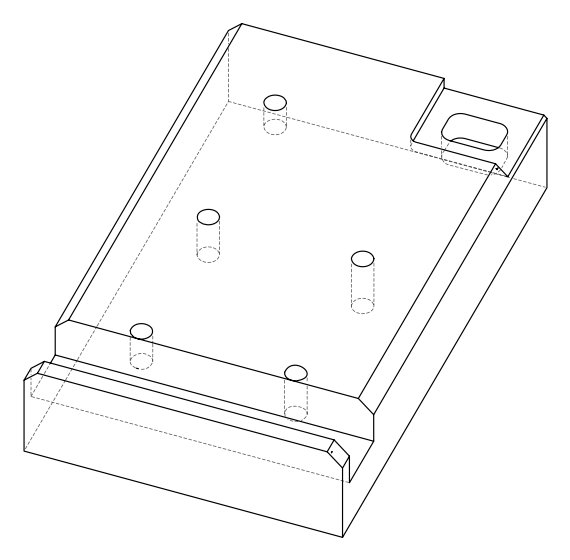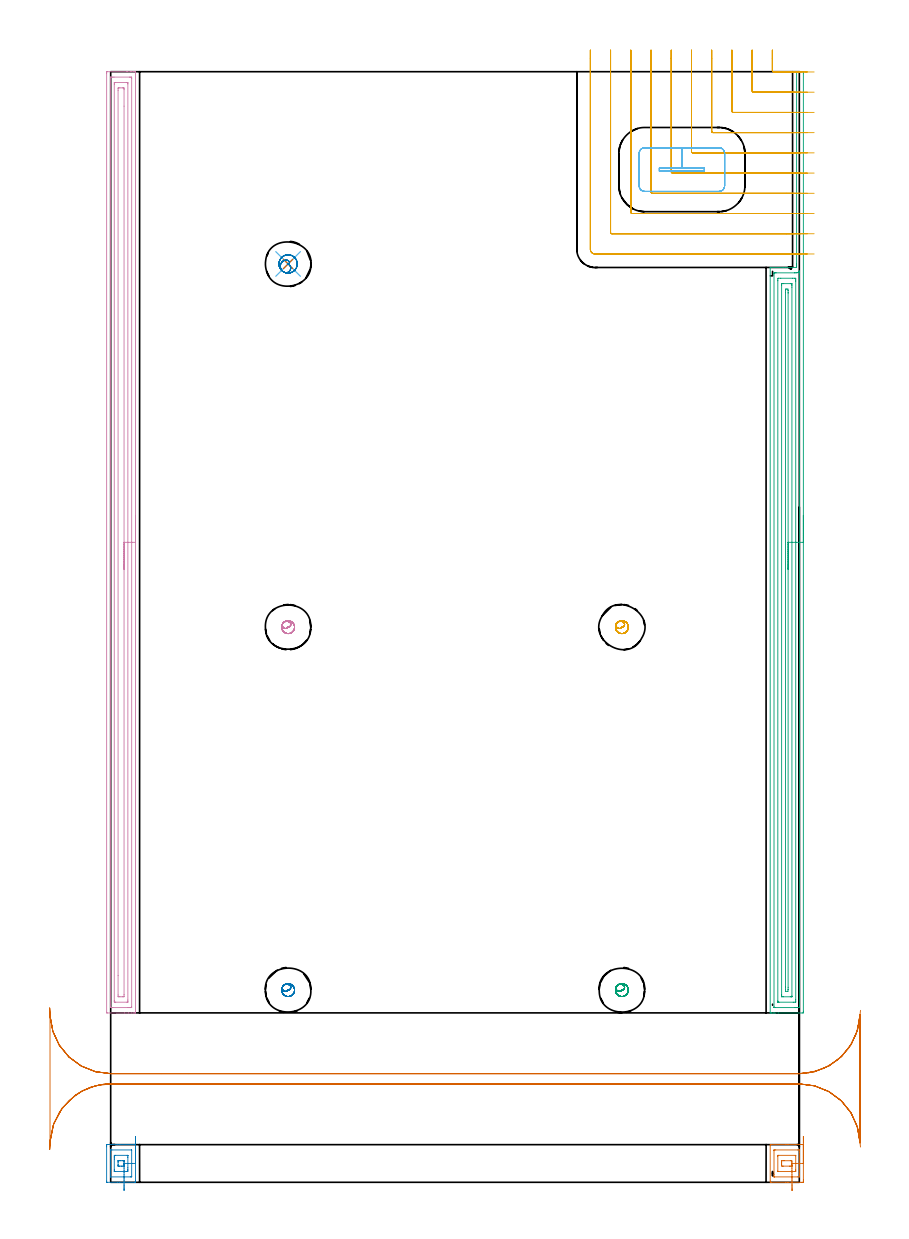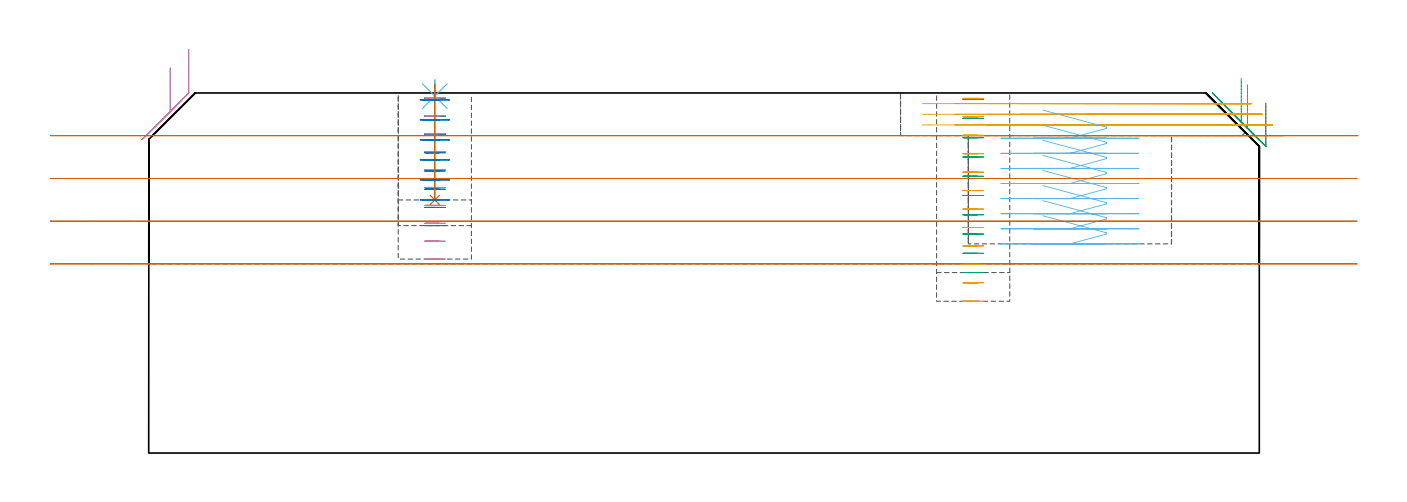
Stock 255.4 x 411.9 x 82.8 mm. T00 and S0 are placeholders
(PLAN: 14 operations, 7 tool changes, 46.8 min)
(1 AREA_MILL | FG_CHAMFER_SURFACE | UGT0205_001 | 0.77 min | 1561 mm3)
(2 AREA_MILL_1 | FG_CHAMFER_SURFACE_1 | UGT0205_001 | 0.7 min | 1153 mm3)
(3 AREA_MILL_2 | FG_CHAMFER_SURFACE_2 | UGT0205_001 | 11.86 min | 26850 mm3)
(4 AREA_MILL_3 | FG_CHAMFER_SURFACE_3 | UGT0205_001 | 11.42 min | 20323 mm3)
(5 MILL_CORNER_NOTCH_RECTANGULAR | CORNER_NOTCH_RECTANGULAR | NXT0201_010 | Follow Part, ap 2.5, ae 75% | 7.83 min | 53415 mm3)
(6 MILL_RECTANGULAR_POCKET | POCKET_RECTANGULAR_STRAIGHT | UGT0201_133 | Follow Part, ap 3.75, ae 75% | 3 min | 34309 mm3)
(7 MILL_RECTANGULAR_SLOT | SLOT_RECTANGULAR | UGT0201_009 | Follow Part, ap 11.25, ae 75% | 6.3 min | 488222 mm3)
(8 MILL_BLIND_HOLE_FROM_SOLID_MATERIAL | STEP1POCKET | NXT0201_011 | Spiral | 0.78 min | 6696 mm3)
(9 MILL_BLIND_HOLE_FROM_SOLID_MATERIAL_1 | STEP1POCKET_1 | NXT0201_011 | Spiral | 0.98 min | 9149 mm3)
(10 MILL_BLIND_HOLE_FROM_SOLID_MATERIAL_2 | STEP1POCKET_2 | NXT0201_011 | Spiral | 0.98 min | 8475 mm3)
(11 MILL_BLIND_HOLE_FROM_SOLID_MATERIAL_3 | STEP1POCKET_3 | NXT0201_011 | Spiral | 1.17 min | 10581 mm3)
(12 SPOT_DRILL | STEP1POCKET_4 | NXT0321_9005460120000 | 0.03 min | 19 mm3)
(13 DRILL_BLIND_HOLE_INTO_CENTER | STEP1POCKET_4 | NXT0301_128 | 0.11 min | 2615 mm3)
(14 MILL_ROUGH_BLIND_HOLE_CONTOUR | STEP1POCKET_4 | NXT0201_010 | Spiral | 0.86 min | 2808 mm3)
(TOOL UGT0205_001 | Chamfer Mill 20 x 3 x 45 deg. | D20 FL50 Z2)
(TOOL NXT0201_010 | ENDMILL 10mm [2P460-1000-NA 1630] | D10 FL30 Z6)
(TOOL UGT0201_133 | Carbide End Mill 15.0 | D15 FL30 Z4)
(TOOL UGT0201_009 | End Mill 45 mm | D45 FL63 Z6)
(TOOL NXT0201_011 | ENDMILL 12mm [2P460-1200-NA 1630] | D12 FL38 Z6)
(TOOL NXT0321_9005460120000 | NC Spot Drill, 142deg, 12mm, Carbide, Uncoated | D12 PA142 FL30 Z2)
(TOOL NXT0301_128 | Carbide Drill 12mm [861.1-1200-036A1-GP GC34] | D12 PA150 FL37.4 Z2)
(OP 1 AREA_MILL)
G17 G21 G94 G90
T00 M6
G54
G17 G0 G90 X256.9 Y17. S1061 M3
G43 Z92.8 H0
Z80.5
G94 G1 Y16.962 Z79.628 F250.
Y16.848 Z78.763
Y16.659 Z77.912
Y16.397 Z77.08
Y16.063 Z76.274
Y15.66 Z75.5
Y15.192 Z74.764
Y14.66 Z74.072
Y14.071 Z73.429
Y13.428 Z72.839
Y12.736 Z72.308
Y12. Z71.84
Y11.226 Z71.437
Y10.42 Z71.103
Y9.588 Z70.841
Y8.737 Z70.652
Y7.872 Z70.538
Y7. Z70.5
Y0.86
X256.897 Y0.411 Z70.503
X256.89 Y0.007 Z70.505
X256.878 Y0.003 Z70.517
X256.47 Y0.001 Z70.925
X256.058 Y0. Z71.337
X251.19 Z76.204
X250.367 Z77.033
X245.002 Z82.398
X244.607 Y0.01 Z82.793
X244.6 Y0.411 Z82.8
Y13.589
X244.607 Y13.99 Z82.793
X245.002 Y14. Z82.397
X250.367 Z77.033
X251.19 Z76.204
X256.001 Z71.394
X256.47 Y13.997 Z70.925
X256.89 Y13.993 Z70.504
X256.897 Y13.589 Z70.503
X256.9 Y13.159 Z70.5
Y7.
X255.486 Z71.914
Y3.15
Y2.272
X255.485 Y2.168 Z71.915
X255.482 Y2.072 Z71.918
X255.479 Y2.026 Z71.921
X255.474 Y2.01 Z71.926
X254.878 Y2. Z72.522
X246.078 Y2.001 Z81.322
X246.041 Y2.004 Z81.359
X246.034 Y2.007 Z81.366
X246.021 Y2.018 Z81.379
X246.018 Y2.06 Z81.382
X246.016 Y2.168 Z81.384
X246.014 Y2.943 Z81.386
Y11.728
X246.015 Y11.832 Z81.385
X246.018 Y11.929 Z81.382
X246.021 Y11.974 Z81.379
X246.026 Y11.99 Z81.374
X246.622 Y12. Z80.778
X254.878 Z72.522
X255.474 Y11.99 Z71.926
X255.479 Y11.974 Z71.921
X255.482 Y11.929 Z71.918
X255.484 Y11.832 Z71.916
X255.486 Y11.057 Z71.914
Y7.
X254.072 Z73.328
Y4.562
X254.071 Y4.321 Z73.329
X254.07 Y4.16 Z73.33
X254.065 Y4.032 Z73.335
X254.062 Y4.008 Z73.338
X254.055 Y4.005 Z73.345
X254.031 Y4.002 Z73.369
X253.83 Y4. Z73.57
X253.755 Z73.645
X247.594 Y4.001 Z79.806
X247.48 Y4.01 Z79.92
X247.434 Y4.016 Z79.966
X247.432 Y4.037 Z79.968
X247.43 Y4.065 Z79.97
X247.429 Y4.166 Z79.971
Y9.679
X247.43 Y9.84 Z79.97
X247.435 Y9.968 Z79.965
X247.438 Y9.992 Z79.962
X247.445 Y9.995 Z79.955
X247.469 Y9.998 Z79.931
X247.67 Y10. Z79.73
X247.745 Z79.655
X253.906 Y9.999 Z73.494
X254.02 Y9.99 Z73.38
X254.066 Y9.984 Z73.334
X254.068 Y9.963 Z73.332
X254.07 Y9.935 Z73.33
X254.071 Y9.834 Z73.329
X254.072 Y7. Z73.328
X252.656 Y6.994 Z74.744
X252.657 Y6.267 Z74.743
X252.655 Y6.121 Z74.745
X252.653 Y6.048 Z74.747
X252.651 Y6.019 Z74.749
X252.624 Y6.007 Z74.776
X252.07 Y6.002 Z75.33
X251.751 Y6. Z75.649
X249.43 Y6.001 Z77.97
X249.109 Y6.003 Z78.291
X248.857 Y6.01 Z78.543
X248.849 Y6.262 Z78.551
X248.846 Y6.561 Z78.554
X248.843 Y7.147 Z78.557
Y7.439
Y7.733
X248.845 Y7.879 Z78.555
X248.847 Y7.952 Z78.553
X248.849 Y7.981 Z78.551
X248.876 Y7.993 Z78.524
X249.43 Y7.998 Z77.97
X249.749 Y8. Z77.651
X252.07 Y7.999 Z75.33
X252.391 Y7.997 Z75.009
X252.643 Y7.99 Z74.757
X252.651 Y7.738 Z74.749
X252.654 Y7.439 Z74.746
X252.656 Y6.994 Z74.744
X252.66 Y6.122 Z74.778
X252.664 Y5.256 Z74.888
X252.668 Y4.404 Z75.073
X252.672 Y3.571 Z75.331
X252.676 Y2.763 Z75.661
X252.679 Y1.988 Z76.061
X252.683 Y1.25 Z76.526
X252.686 Y0.555 Z77.054
X252.689 Y-0.091 Z77.64
X252.691 Y-0.683 Z78.281
X252.694 Y-1.217 Z78.97
X252.696 Y-1.689 Z79.704
X252.698 Y-2.096 Z80.476
X252.699 Y-2.433 Z81.28
X252.701 Y-2.699 Z82.111
Y-2.892 Z82.962
X252.702 Y-3.01 Z83.827
Y-3.052 Z84.698
G0 Z92.8
M5
M2
(OP 2 AREA_MILL_1)
G17 G21 G94 G90
T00 M6
G54
G17 G0 G90 X9.2 Y17. S1061 M3
G43 Z92.8 H0
G94 G1 Y16.962 Z91.928 F250.
Y16.848 Z91.063
Y16.659 Z90.212
Y16.397 Z89.38
Y16.063 Z88.574
Y15.66 Z87.8
Y15.192 Z87.064
Y14.66 Z86.372
Y14.071 Z85.729
Y13.428 Z85.139
Y12.736 Z84.608
Y12. Z84.14
Y11.226 Z83.737
Y10.42 Z83.403
Y9.588 Z83.141
Y8.737 Z82.952
Y7.872 Z82.838
Y7. Z82.8
Y0.411
X9.196 Y0.022 Z82.795
X9.194 Y0.01 Z82.794
X8.983 Y0. Z82.583
X3.351 Z76.951
X2.524 Z76.118
X-1.239 Z72.356
X-1.484 Y0.001 Z72.111
X-1.492 Y0.008 Z72.103
X-1.497 Y0.015 Z72.098
X-1.5 Y0.411 Z72.1
Y13.195
X-1.497 Y13.589 Z72.103
X-1.49 Y13.994 Z72.105
X-1.424 Y13.998 Z72.171
X-1.012 Y14. Z72.583
X2.524 Z76.118
X3.351 Z76.951
X8.744 Z82.344
X9.194 Y13.99 Z82.794
X9.196 Y13.977 Z82.795
X9.2 Y13.589 Z82.8
Y7.
X7.786 Z81.386
Y2.21
Y2.168
X7.783 Y2.064 Z81.383
X7.779 Y2.021 Z81.379
X7.62 Y2.01 Z81.22
X7.282 Y2.001 Z80.882
X-0.031 Y2. Z73.569
X-0.042 Y2.002 Z73.558
X-0.074 Y2.009 Z73.526
X-0.084 Y2.124 Z73.516
X-0.085 Y2.168 Z73.515
Y11.832
X-0.083 Y11.936 Z73.517
X-0.079 Y11.979 Z73.521
X0.08 Y11.99 Z73.68
X0.418 Y11.999 Z74.018
X7.731 Y12. Z81.331
X7.742 Y11.998 Z81.342
X7.774 Y11.991 Z81.374
X7.784 Y11.876 Z81.384
X7.785 Y11.832 Z81.385
X7.786 Y7. Z81.386
X6.372 Z79.972
Y5.373
X6.371 Y4.804 Z79.971
X6.37 Y4.496 Z79.97
X6.364 Y4.185 Z79.964
X6.357 Y4.01 Z79.957
X6.262 Y4.005 Z79.862
X6.06 Y4.001 Z79.66
X5.985 Y4. Z79.585
X1.565 Z75.165
X1.43 Y4.001 Z75.03
X1.363 Y4.005 Z74.963
X1.335 Y4.01 Z74.935
X1.332 Y4.027 Z74.932
X1.33 Y4.085 Z74.93
X1.329 Y4.235 Z74.929
Y4.804
Y8.627
Y9.196
X1.33 Y9.504 Z74.93
X1.336 Y9.815 Z74.936
X1.343 Y9.99 Z74.943
X1.438 Y9.995 Z75.038
X1.64 Y9.999 Z75.24
X1.715 Y10. Z75.315
X6.136 Z79.736
X6.27 Y9.999 Z79.87
X6.337 Y9.995 Z79.937
X6.365 Y9.99 Z79.965
X6.368 Y9.973 Z79.968
X6.37 Y9.916 Z79.97
X6.371 Y9.766 Z79.971
X6.372 Y9.196 Z79.972
Y7.
X4.957 Z78.557
Y6.561
Y6.23
X4.955 Y6.065 Z78.555
X4.953 Y6.025 Z78.553
X4.951 Y6.012 Z78.551
X4.936 Y6.009 Z78.536
X4.854 Y6.003 Z78.454
X4.292 Y6. Z77.892
X3.972 Z77.572
X3.408 Y6.001 Z77.008
X3.086 Y6.002 Z76.686
X2.779 Y6.01 Z76.379
X2.749 Y6.013 Z76.349
X2.747 Y6.053 Z76.347
X2.745 Y6.15 Z76.345
X2.743 Y6.343 Z76.343
Y6.561
Y7.439
Y7.77
X2.745 Y7.935 Z76.345
X2.747 Y7.975 Z76.347
X2.749 Y7.988 Z76.349
X2.764 Y7.991 Z76.364
X2.846 Y7.998 Z76.446
X3.408 Y8. Z77.008
X3.728 Z77.328
X4.292 Y7.999 Z77.892
X4.614 Y7.998 Z78.214
X4.921 Y7.99 Z78.521
X4.951 Y7.987 Z78.551
X4.953 Y7.947 Z78.553
X4.955 Y7.85 Z78.555
X4.957 Y7.657 Z78.557
Y7.439
Y7.
Y6.128 Z78.595
Y5.264 Z78.709
Y4.412 Z78.898
Y3.58 Z79.16
Y2.774 Z79.494
Y2. Z79.897
Y1.264 Z80.366
Y0.572 Z80.897
Y-0.071 Z81.486
Y-0.66 Z82.13
Y-1.191 Z82.822
Y-1.66 Z83.557
X4.958 Y-2.063 Z84.331
Y-2.397 Z85.137
Y-2.659 Z85.969
Y-2.848 Z86.821
Y-2.962 Z87.686
Y-3. Z88.558
G0 Z92.8
M5
M2
(OP 3 AREA_MILL_2)
G17 G21 G94 G90
T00 M6
G54
G17 G0 G90 X256.9 Y247.35 S1061 M3
G43 Z92.8 H0
Z80.5
G94 G1 Y247.312 Z79.628 F250.
Y247.198 Z78.763
Y247.009 Z77.912
Y246.747 Z77.08
Y246.413 Z76.274
Y246.01 Z75.5
Y245.542 Z74.764
Y245.01 Z74.072
Y244.421 Z73.429
Y243.778 Z72.84
Y243.086 Z72.308
Y242.35 Z71.84
Y241.576 Z71.437
Y240.77 Z71.103
Y239.938 Z70.841
Y239.087 Z70.652
Y238.222 Z70.538
Y237.35 Z70.5
X256.899 Y63.43 Z70.501
X256.896 Y62.996 Z70.502
X256.892 Y62.81 Z70.506
X256.47 Y62.8 Z70.928
X247.67 Z79.724
X246.27 Z81.126
X245.91 Z81.485
X245.191 Z82.209
X244.952 Z82.448
X244.596 Y62.801 Z82.794
X244.6 Y62.983 Z82.8
Y339.288
X244.604 Y339.292 Z82.795
X244.623 Y339.3 Z82.776
X249.454 Z77.946
X250.31 Z77.083
X254.398 Z72.997
X254.397 Y339.477 Z72.996
Y339.735
X254.4 Y340.168 Z72.999
Y340.182 Z72.996
Y340.596 Z73.
Y411.717
X254.403 Y411.89 Z72.988
X254.525 Y411.897 Z72.868
X254.653 Y411.9 Z72.746
X254.871 Z72.529
X255.59 Z71.805
X256.829 Z70.568
X256.891 Y411.897 Z70.505
X256.9 Y411.499 Z70.5
Y237.35
X255.486 Z71.914
X255.485 Y65.324 Z71.915
X255.484 Y65.218 Z71.916
X255.479 Y64.833 Z71.921
X255.112 Y64.809 Z72.288
X254.71 Y64.803 Z72.69
X254.241 Y64.8 Z73.159
X253.83 Z73.57
X246.322 Z81.078
X246.104 Y64.801 Z81.296
X246.07 Y64.804 Z81.33
X246.035 Y64.81 Z81.366
X246.021 Y64.819 Z81.379
X246.019 Y64.847 Z81.381
X246.015 Y65.112 Z81.385
X246.014 Y336.947 Z81.386
X246.015 Y337.052 Z81.385
X246.019 Y337.249 Z81.381
X246.021 Y337.289 Z81.379
X246.14 Y337.294 Z81.26
X246.303 Y337.298 Z81.097
X246.547 Y337.3 Z80.853
X246.79 Z80.61
X253.586 Z73.814
X253.83 Y337.303 Z73.57
X254.456 Y337.31 Z72.944
X254.71 Y337.359 Z72.69
X254.907 Y337.444 Z72.493
X255.087 Y337.563 Z72.313
X255.25 Y337.714 Z72.15
X255.444 Y337.947 Z71.956
X255.452 Y337.95 Z71.948
X255.479 Y337.947 Z71.921
X255.481 Y337.742 Z71.919
X255.486 Y337.158 Z71.914
Y237.35
X254.072 Z73.328
X254.071 Y67.655 Z73.329
X254.069 Y67.007 Z73.331
X254.067 Y66.884 Z73.333
X254.065 Y66.826 Z73.335
X254.058 Y66.809 Z73.342
X254.029 Y66.804 Z73.371
X253.83 Y66.802 Z73.57
X253.153 Y66.8 Z74.247
X247.873 Z79.527
X247.67 Y66.802 Z79.73
X247.467 Y66.808 Z79.933
X247.443 Y66.81 Z79.957
X247.435 Y66.82 Z79.965
X247.432 Y66.86 Z79.968
X247.43 Y66.925 Z79.97
X247.429 Y67.007 Z79.971
X247.428 Y67.252 Z79.972
X247.429 Y334.37 Z79.971
X247.43 Y334.614 Z79.97
X247.435 Y335.264 Z79.965
X247.638 Y335.296 Z79.762
X247.67 Y335.298 Z79.73
X248.515 Y335.3 Z78.885
X252.914 Z74.486
X253.796 Y335.298 Z73.604
X253.83 Y335.295 Z73.57
X254.065 Y335.264 Z73.335
X254.068 Y335.022 Z73.332
X254.071 Y334.37 Z73.329
Y334.124
X254.072 Y237.35 Z73.328
X252.657 Z74.743
Y69.093
X252.655 Y68.893 Z74.745
X252.652 Y68.822 Z74.748
X252.65 Y68.81 Z74.75
X252.643 Y68.807 Z74.757
X252.617 Y68.803 Z74.783
X252.507 Y68.801 Z74.893
X252.07 Y68.8 Z75.33
X249.43 Z77.97
X248.993 Y68.807 Z78.407
X248.885 Y68.81 Z78.515
X248.849 Y68.82 Z78.551
X248.847 Y68.856 Z78.553
X248.845 Y68.946 Z78.555
X248.843 Y69.392 Z78.557
Y69.689
Y332.581
X248.844 Y333.176 Z78.556
X248.847 Y333.263 Z78.553
X248.849 Y333.283 Z78.551
X248.858 Y333.29 Z78.542
X248.9 Y333.293 Z78.5
X249.077 Y333.297 Z78.323
X249.43 Y333.3 Z77.97
X249.603 Z77.797
X252.07 Z75.33
X252.243 Z75.157
X252.483 Y333.295 Z74.917
X252.602 Y333.29 Z74.798
X252.651 Y333.285 Z74.749
X252.652 Y333.249 Z74.748
X252.656 Y332.88 Z74.744
X252.657 Y332.581 Z74.743
Y331.984
Y237.35
X251.243 Z76.157
Y72.318
X251.24 Y71.478 Z76.16
X251.239 Y71.428 Z76.161
X251.19 Y70.81 Z76.21
X250.972 Y70.805 Z76.428
X250.31 Y70.81 Z77.09
X250.262 Y71.478 Z77.138
X250.259 Y71.529 Z77.141
X250.257 Y72.372 Z77.143
Y72.426
Y329.953
X250.261 Y330.793 Z77.139
X250.263 Y330.841 Z77.137
X250.31 Y331.29 Z77.09
X250.696 Y331.295 Z76.704
X251.19 Y331.29 Z76.21
X251.237 Y330.793 Z76.163
X251.24 Y330.742 Z76.16
X251.243 Y329.899 Z76.157
Y329.845
Y237.35
Y236.478 Z76.195
Y235.614 Z76.309
Y234.762 Z76.498
Y233.93 Z76.76
Y233.124 Z77.094
Y232.35 Z77.497
Y231.614 Z77.965
Y230.922 Z78.496
Y230.279 Z79.086
Y229.69 Z79.729
Y229.159 Z80.421
Y228.69 Z81.157
Y228.287 Z81.931
Y227.953 Z82.737
Y227.691 Z83.569
Y227.502 Z84.42
Y227.388 Z85.285
Y227.35 Z86.157
G0 Z92.8
M5
M2
(OP 4 AREA_MILL_3)
G17 G21 G94 G90
T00 M6
G54
G17 G0 G90 X9.2 Y247.35 S1061 M3
G43 Z92.8 H0
G94 G1 Y247.312 Z91.928 F250.
Y247.198 Z91.063
Y247.009 Z90.212
Y246.747 Z89.38
Y246.413 Z88.574
Y246.01 Z87.8
Y245.542 Z87.064
Y245.01 Z86.372
Y244.421 Z85.729
Y243.778 Z85.14
Y243.086 Z84.608
Y242.35 Z84.14
Y241.576 Z83.737
Y240.77 Z83.403
Y239.938 Z83.141
Y239.087 Z82.952
Y238.222 Z82.838
Y237.35 Z82.8
Y62.983
X9.197 Y62.809 Z82.788
X9.182 Y62.807 Z82.773
X8.801 Y62.8 Z82.401
X8.551 Z82.15
X7.828 Z81.423
X6.583 Z80.18
X5.176 Z78.772
X-1.274 Z72.323
X-1.492 Y62.81 Z72.106
X-1.499 Y63.028 Z72.099
Y63.049
X-1.5 Y411.27 Z72.1
X-1.496 Y411.675 Z72.102
X-1.492 Y411.89 Z72.106
X-1.274 Y411.9 Z72.324
X6.06 Z79.655
X7.467 Z81.063
X7.828 Z81.423
X8.551 Z82.15
X8.801 Z82.401
X9.181 Z82.772
X9.197 Y411.892 Z82.788
X9.2 Y411.718 Z82.8
Y237.35
X7.786 Z81.386
X7.785 Y65.005 Z81.385
X7.784 Y64.899 Z81.384
X7.782 Y64.847 Z81.382
X7.779 Y64.824 Z81.379
X7.768 Y64.81 Z81.368
X7.355 Y64.803 Z80.955
X6.944 Y64.801 Z80.544
X6.473 Y64.8 Z80.073
X0.756 Y64.801 Z74.356
X0.282 Y64.803 Z73.882
X0.036 Y64.81 Z73.636
X-0.079 Y64.821 Z73.521
X-0.085 Y65.175 Z73.515
Y65.218
Y409.695
X-0.084 Y409.801 Z73.516
X-0.082 Y409.853 Z73.518
X-0.079 Y409.876 Z73.521
X-0.068 Y409.89 Z73.532
X0.345 Y409.897 Z73.945
X0.756 Y409.899 Z74.356
X1.226 Y409.9 Z74.826
X6.944 Y409.899 Z80.544
X7.418 Y409.897 Z81.018
X7.664 Y409.89 Z81.264
X7.779 Y409.879 Z81.379
X7.785 Y409.525 Z81.385
Y409.482
X7.786 Y237.35 Z81.386
X6.371 Z79.971
Y67.586
X6.369 Y67.007 Z79.969
X6.366 Y66.85 Z79.966
X6.365 Y66.818 Z79.965
X6.331 Y66.81 Z79.931
X6.261 Y66.803 Z79.861
X6.06 Y66.801 Z79.66
X1.843 Z75.443
X1.64 Y66.805 Z75.24
X1.436 Y66.81 Z75.036
X1.335 Y66.827 Z74.935
X1.332 Y66.902 Z74.932
X1.33 Y67.007 Z74.93
X1.329 Y67.321 Z74.929
Y407.114
X1.331 Y407.693 Z74.931
X1.334 Y407.85 Z74.934
X1.335 Y407.882 Z74.935
X1.369 Y407.89 Z74.969
X1.439 Y407.897 Z75.039
X1.64 Y407.899 Z75.24
X5.857 Z79.457
X6.06 Y407.895 Z79.66
X6.264 Y407.89 Z79.864
X6.365 Y407.873 Z79.965
X6.368 Y407.798 Z79.968
X6.369 Y407.693 Z79.969
X6.371 Y407.379 Z79.971
Y237.35
X4.957 Z78.557
Y69.689
X4.951 Y69.023 Z78.551
X4.944 Y68.81 Z78.544
X4.731 Y68.805 Z78.331
X4.292 Y68.8 Z77.892
X3.408 Z77.008
X2.968 Y68.805 Z76.568
X2.756 Y68.81 Z76.356
X2.75 Y68.931 Z76.35
X2.744 Y69.467 Z76.344
X2.743 Y76.658 Z76.343
Y405.011
X2.749 Y405.677 Z76.349
X2.755 Y405.89 Z76.355
X2.968 Y405.895 Z76.568
X3.408 Y405.9 Z77.008
X4.292 Z77.892
X4.732 Y405.895 Z78.332
X4.944 Y405.89 Z78.544
X4.95 Y405.769 Z78.55
X4.956 Y405.233 Z78.556
X4.957 Y399.12 Z78.557
Y237.35
Y236.478 Z78.595
Y235.614 Z78.709
Y234.762 Z78.898
Y233.93 Z79.16
Y233.124 Z79.494
Y232.35 Z79.897
Y231.614 Z80.366
Y230.922 Z80.897
Y230.279 Z81.486
Y229.69 Z82.129
Y229.159 Z82.822
Y228.69 Z83.557
Y228.287 Z84.331
Y227.953 Z85.137
Y227.691 Z85.969
Y227.502 Z86.821
Y227.388 Z87.686
Y227.35 Z88.557
G0 Z92.8
M5
M2
(OP 5 MILL_CORNER_NOTCH_RECTANGULAR)
G17 G21 G94 G90
T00 M6
G54
G17 G0 G90 X245.4 Y419.9 S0 M3
G43 Z92.8 H1
Z80.35
G94 G1 Y416.9 F250.
Y412.295 F500.
G3 X245.895 Y411.8 R0.5
G1 X250.55
X253.55 F250.
G0 Z92.8
X237.9 Y419.9
Z80.35
G1 Y416.9
Y404.795 F500.
G3 X238.395 Y404.3 R0.5
G1 X250.55
X253.55 F250.
G0 Z92.8
X230.4 Y419.9
Z80.35
G1 Y416.9
Y397.296 F500.
G3 X230.896 Y396.8 R0.5
G1 X250.55
X253.55 F250.
G0 Z92.8
X222.9 Y419.9
Z80.35
G1 Y416.9
Y389.796 F500.
G3 X223.396 Y389.3 R0.5
G1 X250.55
X253.55 F250.
G0 Z92.8
X215.4 Y419.9
Z80.35
G1 Y416.9
Y382.296 F500.
G3 X215.896 Y381.8 R0.5
G1 X250.55
X253.55 F250.
G0 Z92.8
X207.9 Y419.9
Z80.35
G1 Y416.9
Y374.796 F500.
G3 X208.396 Y374.3 R0.5
G1 X250.55
X253.55 F250.
G0 Z92.8
X200.4 Y419.9
Z80.35
G1 Y416.9
Y367.296 F500.
G3 X200.896 Y366.8 R0.5
G1 X250.55
X253.55 F250.
G0 Z92.8
X192.9 Y419.9
Z80.35
G1 Y416.9
Y359.797 F500.
G3 X193.397 Y359.3 R0.5
G1 X250.55
X253.55 F250.
G0 Z92.8
X185.4 Y419.9
Z80.35
G1 Y416.9
Y352.297 F500.
G3 X185.897 Y351.8 R0.5
G1 X250.55
X253.55 F250.
G0 Z92.8
X177.9 Y419.9
Z80.35
G1 Y416.9
Y346. F500.
G3 X179.6 Y344.3 R1.7
G1 X250.55
X253.55 F250.
G0 Z92.8
X245.4 Y419.9
Z77.9
G1 Y416.9
Y412.295 F500.
G3 X245.895 Y411.8 R0.5
G1 X253.
X256. F250.
G0 Z92.8
X237.9 Y419.9
Z77.9
G1 Y416.9
Y404.795 F500.
G3 X238.395 Y404.3 R0.5
G1 X253.
X256. F250.
G0 Z92.8
X230.4 Y419.9
Z77.9
G1 Y416.9
Y397.296 F500.
G3 X230.896 Y396.8 R0.5
G1 X253.
X256. F250.
G0 Z92.8
X222.9 Y419.9
Z77.9
G1 Y416.9
Y389.796 F500.
G3 X223.396 Y389.3 R0.5
G1 X253.
X256. F250.
G0 Z92.8
X215.4 Y419.9
Z77.9
G1 Y416.9
Y382.296 F500.
G3 X215.896 Y381.8 R0.5
G1 X253.
X256. F250.
G0 Z92.8
X207.9 Y419.9
Z77.9
G1 Y416.9
Y374.796 F500.
G3 X208.396 Y374.3 R0.5
G1 X253.
X256. F250.
G0 Z92.8
X200.4 Y419.9
Z77.9
G1 Y416.9
Y367.296 F500.
G3 X200.896 Y366.8 R0.5
G1 X253.
X256. F250.
G0 Z92.8
X192.9 Y419.9
Z77.9
G1 Y416.9
Y359.797 F500.
G3 X193.397 Y359.3 R0.5
G1 X253.
X256. F250.
G0 Z92.8
X185.4 Y419.9
Z77.9
G1 Y416.9
Y352.297 F500.
G3 X185.897 Y351.8 R0.5
G1 X253.
X256. F250.
G0 Z92.8
X177.9 Y419.9
Z77.9
G1 Y416.9
Y346. F500.
G3 X179.6 Y344.3 R1.7
G1 X253.
X256. F250.
G0 Z92.8
X245.4 Y419.9
Z75.45
G1 Y416.9
Y412.295 F500.
G3 X245.895 Y411.8 R0.5
G1 X255.45
X258.45 F250.
G0 Z92.8
X237.9 Y419.9
Z75.45
G1 Y416.9
Y404.795 F500.
G3 X238.395 Y404.3 R0.5
G1 X255.45
X258.45 F250.
G0 Z92.8
X230.4 Y419.9
Z75.45
G1 Y416.9
Y397.296 F500.
G3 X230.896 Y396.8 R0.5
G1 X255.45
X258.45 F250.
G0 Z92.8
X222.9 Y419.9
Z75.45
G1 Y416.9
Y389.796 F500.
G3 X223.396 Y389.3 R0.5
G1 X255.45
X258.45 F250.
G0 Z92.8
X215.4 Y419.9
Z75.45
G1 Y416.9
Y382.296 F500.
G3 X215.896 Y381.8 R0.5
G1 X255.45
X258.45 F250.
G0 Z92.8
X207.9 Y419.9
Z75.45
G1 Y416.9
Y374.796 F500.
G3 X208.396 Y374.3 R0.5
G1 X255.45
X258.45 F250.
G0 Z92.8
X200.4 Y419.9
Z75.45
G1 Y416.9
Y367.296 F500.
G3 X200.896 Y366.8 R0.5
G1 X255.45
X258.45 F250.
G0 Z92.8
X192.9 Y419.9
Z75.45
G1 Y416.9
Y359.797 F500.
G3 X193.397 Y359.3 R0.5
G1 X255.45
X258.45 F250.
G0 Z92.8
X185.4 Y419.9
Z75.45
G1 Y416.9
Y352.297 F500.
G3 X185.897 Y351.8 R0.5
G1 X255.45
X258.45 F250.
G0 Z92.8
X177.9 Y419.9
Z75.45
G1 Y416.9
Y346. F500.
G3 X179.6 Y344.3 R1.7
G1 X255.45
X258.45 F250.
G0 Z92.8
X245.4 Y419.9
Z73.
G1 Y416.9
Y412.295 F500.
G3 X245.895 Y411.8 R0.5
G1 X257.899
X260.899 F250.
G0 Z92.8
X237.9 Y419.9
Z73.
G1 Y416.9
Y404.795 F500.
G3 X238.395 Y404.3 R0.5
G1 X257.899
X260.899 F250.
G0 Z92.8
X230.4 Y419.9
Z73.
G1 Y416.9
Y397.296 F500.
G3 X230.896 Y396.8 R0.5
G1 X257.899
X260.899 F250.
G0 Z92.8
X222.9 Y419.9
Z73.
G1 Y416.9
Y389.796 F500.
G3 X223.396 Y389.3 R0.5
G1 X257.899
X260.899 F250.
G0 Z92.8
X215.4 Y419.9
Z73.
G1 Y416.9
Y382.296 F500.
G3 X215.896 Y381.8 R0.5
G1 X257.899
X260.899 F250.
G0 Z92.8
X207.9 Y419.9
Z73.
G1 Y416.9
Y374.796 F500.
G3 X208.396 Y374.3 R0.5
G1 X257.899
X260.899 F250.
G0 Z92.8
X200.4 Y419.9
Z73.
G1 Y416.9
Y367.296 F500.
G3 X200.896 Y366.8 R0.5
G1 X257.899
X260.899 F250.
G0 Z92.8
X192.9 Y419.9
Z73.
G1 Y416.9
Y359.797 F500.
G3 X193.397 Y359.3 R0.5
G1 X257.899
X260.899 F250.
G0 Z92.8
X185.4 Y419.9
Z73.
G1 Y416.9
Y352.297 F500.
G3 X185.897 Y351.8 R0.5
G1 X257.899
X260.899 F250.
G0 Z92.8
X177.9 Y419.9
Z73.
G1 Y416.9
Y346. F500.
G3 X179.6 Y344.3 R1.7
G1 X257.899
X260.899 F250.
G0 Z92.8
M5
M2
(OP 6 MILL_RECTANGULAR_POCKET)
G17 G21 G94 G90
T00 M6
G54
G17 G0 G90 X205.604 Y375. S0 M3
G43 Z92.8 H0
Z78.86
G94 G1 X220.2 Z74.949 F250.
Y376.2 Z74.627
X211.85 Z72.39
X203.5 F500.
Y375.
X220.2
Y376.2
X211.85
Y383.7
X198.1
G3 X196. Y381.6 R2.1
G1 Y369.6
G3 X198.1 Y367.5 R2.1
G1 X225.6
G3 X227.7 Y369.6 R2.1
G1 Y381.6
G3 X225.6 Y383.7 R2.1
G1 X211.85
X210.85
G0 X205.604 Y375. Z75.39
G1 X220.2 Z71.479 F250.
Y376.2 Z71.157
X211.85 Z68.92
X203.5 F500.
Y375.
X220.2
Y376.2
X211.85
Y383.7
X198.1
G3 X196. Y381.6 R2.1
G1 Y369.6
G3 X198.1 Y367.5 R2.1
G1 X225.6
G3 X227.7 Y369.6 R2.1
G1 Y381.6
G3 X225.6 Y383.7 R2.1
G1 X211.85
X210.85
G0 X205.604 Y375. Z71.92
G1 X220.2 Z68.009 F250.
Y376.2 Z67.687
X211.85 Z65.45
X203.5 F500.
Y375.
X220.2
Y376.2
X211.85
Y383.7
X198.1
G3 X196. Y381.6 R2.1
G1 Y369.6
G3 X198.1 Y367.5 R2.1
G1 X225.6
G3 X227.7 Y369.6 R2.1
G1 Y381.6
G3 X225.6 Y383.7 R2.1
G1 X211.85
X210.85
G0 X205.604 Y375. Z68.45
G1 X220.2 Z64.539 F250.
Y376.2 Z64.217
X211.85 Z61.98
X203.5 F500.
Y375.
X220.2
Y376.2
X211.85
Y383.7
X198.1
G3 X196. Y381.6 R2.1
G1 Y369.6
G3 X198.1 Y367.5 R2.1
G1 X225.6
G3 X227.7 Y369.6 R2.1
G1 Y381.6
G3 X225.6 Y383.7 R2.1
G1 X211.85
X210.85
G0 X205.604 Y375. Z64.98
G1 X220.2 Z61.069 F250.
Y376.2 Z60.747
X211.85 Z58.51
X203.5 F500.
Y375.
X220.2
Y376.2
X211.85
Y383.7
X198.1
G3 X196. Y381.6 R2.1
G1 Y369.6
G3 X198.1 Y367.5 R2.1
G1 X225.6
G3 X227.7 Y369.6 R2.1
G1 Y381.6
G3 X225.6 Y383.7 R2.1
G1 X211.85
X210.85
G0 X205.604 Y375. Z61.51
G1 X220.2 Z57.599 F250.
Y376.2 Z57.277
X211.85 Z55.04
X203.5 F500.
Y375.
X220.2
Y376.2
X211.85
Y383.7
X198.1
G3 X196. Y381.6 R2.1
G1 Y369.6
G3 X198.1 Y367.5 R2.1
G1 X225.6
G3 X227.7 Y369.6 R2.1
G1 Y381.6
G3 X225.6 Y383.7 R2.1
G1 X211.85
X210.85
G0 X205.604 Y375. Z58.04
G1 X220.2 Z54.129 F250.
Y376.2 Z53.807
X211.85 Z51.57
X203.5 F500.
Y375.
X220.2
Y376.2
X211.85
Y383.7
X198.1
G3 X196. Y381.6 R2.1
G1 Y369.6
G3 X198.1 Y367.5 R2.1
G1 X225.6
G3 X227.7 Y369.6 R2.1
G1 Y381.6
G3 X225.6 Y383.7 R2.1
G1 X211.85
X210.85
G0 X205.604 Y375. Z54.57
G1 X220.2 Z50.659 F250.
Y376.2 Z50.337
X211.85 Z48.1
X203.5 F500.
Y375.
X220.2
Y376.2
X211.85
Y383.7
X198.1
G3 X196. Y381.6 R2.1
G1 Y369.6
G3 X198.1 Y367.5 R2.1
G1 X225.6
G3 X227.7 Y369.6 R2.1
G1 Y381.6
G3 X225.6 Y383.7 R2.1
G1 X211.85
X210.85
G0 Z92.8
M5
M2
(OP 7 MILL_RECTANGULAR_SLOT)
G17 G21 G94 G90
T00 M6
G54
G17 G0 G90 X278.078 Y63.768 S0 M3
G43 Z92.8 H0
Z72.975
G94 G1 X277.809 Y60.78 F250.
G2 X258.708 Y40.545 R22.5 F500.
X255.4 Y40.3 R22.5 F398.
G1 X28.72
X18.72 F461.
X0. F500.
G2 X-22.462 Y61.488 R22.5
G1 X-22.492 Y61.489
G3 X-22.5 Y60.878 R22.5
G1 Y15.883
G3 X-22.492 Y15.299 R22.5
G1 X-22.462 Y15.3
G2 X0. Y36.5 R22.5
G1 X255.4
G2 X277.805 Y16.063 R22.5
G1 X278.08 Y13.075 F250.
G0 Z92.8
X-22.625 Y12.166
Z63.15
G1 X-22.47 Y15.162
G2 X-13.261 Y32.177 R22.5 F500.
X-4.157 Y36.113 R22.5 F449.
X0. Y36.5 R22.5 F376.
G1 X225.819
X235.819 F419.
X255.4 F500.
G2 X277.89 Y14.671 R22.5
G1 Y62.129
G2 X255.4 Y40.3 R22.5
G1 X0.
G2 X-22.47 Y61.639 R22.5
G1 X-22.625 Y64.635 F250.
G0 Y12.166 Z53.325
G1 X-22.47 Y15.162
G2 X-13.261 Y32.177 R22.5 F500.
X-4.157 Y36.113 R22.5 F449.
X0. Y36.5 R22.5 F376.
G1 X225.819
X235.819 F419.
X255.4 F500.
G2 X277.89 Y14.671 R22.5
G1 Y62.129
G2 X255.4 Y40.3 R22.5
G1 X0.
G2 X-22.47 Y61.639 R22.5
G1 X-22.625 Y64.635 F250.
G0 Y12.166 Z43.5
G1 X-22.47 Y15.162
G2 X-13.261 Y32.177 R22.5 F500.
X-4.157 Y36.113 R22.5 F449.
X0. Y36.5 R22.5 F376.
G1 X225.819
X235.819 F419.
X255.4 F500.
G2 X277.89 Y14.671 R22.5
G1 Y62.129
G2 X255.4 Y40.3 R22.5
G1 X0.
G2 X-22.47 Y61.639 R22.5
G1 X-22.625 Y64.635 F250.
G0 Z92.8
M5
M2
(OP 8 MILL_BLIND_HOLE_FROM_SOLID_MATERIAL)
G17 G21 G94 G90
T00 M6
G54
G17 G0 G90 X65.8 Y71.3 S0 M3
G43 Z92.8 H1
Z81.613
G94 G3 X66.389 Y73.111 R1.001 F250.
X63.858 Y72.711 R1.811
X64.389 Y69.358 R2.4
X63.858 Y72.711 R-2.4
X64.124 Y71.035 R1.2
X65.8 Y71.3 R1.2
G0 Z77.425
G3 X66.389 Y73.111 R1.001
X63.858 Y72.711 R1.811
X64.389 Y69.358 R2.4
X63.858 Y72.711 R-2.4
X64.124 Y71.035 R1.2
X65.8 Y71.3 R1.2
G0 Z73.238
G3 X66.389 Y73.111 R1.001
X63.858 Y72.711 R1.811
X64.389 Y69.358 R2.4
X63.858 Y72.711 R-2.4
X64.124 Y71.035 R1.2
X65.8 Y71.3 R1.2
G0 Z69.05
G3 X66.389 Y73.111 R1.001
X63.858 Y72.711 R1.811
X64.389 Y69.358 R2.4
X63.858 Y72.711 R-2.4
X64.124 Y71.035 R1.2
X65.8 Y71.3 R1.2
G0 Z64.863
G3 X66.389 Y73.111 R1.001
X63.858 Y72.711 R1.811
X64.389 Y69.358 R2.4
X63.858 Y72.711 R-2.4
X64.124 Y71.035 R1.2
X65.8 Y71.3 R1.2
G0 Z60.675
G3 X66.389 Y73.111 R1.001
X63.858 Y72.711 R1.811
X64.389 Y69.358 R2.4
X63.858 Y72.711 R-2.4
X64.124 Y71.035 R1.2
X65.8 Y71.3 R1.2
G0 Z56.488
G3 X66.389 Y73.111 R1.001
X63.858 Y72.711 R1.811
X64.389 Y69.358 R2.4
X63.858 Y72.711 R-2.4
X64.124 Y71.035 R1.2
X65.8 Y71.3 R1.2
G0 Z52.3
G3 X66.389 Y73.111 R1.001
X63.858 Y72.711 R1.811
X64.389 Y69.358 R2.4
X63.858 Y72.711 R-2.4
X64.124 Y71.035 R1.2
X65.8 Y71.3 R1.2
G0 Z92.8
M5
M2
(OP 9 MILL_BLIND_HOLE_FROM_SOLID_MATERIAL_1)
G17 G21 G94 G90
T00 M6
G54
G17 G0 G90 X189.6 Y71.3 S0 M3
G43 Z92.8 H1
Z81.37
G94 G3 X190.189 Y73.111 R1.001 F250.
X187.658 Y72.711 R1.811
X188.189 Y69.358 R2.4
X187.658 Y72.711 R-2.4
X187.924 Y71.035 R1.2
X189.6 Y71.3 R1.2
G0 Z76.94
G3 X190.189 Y73.111 R1.001
X187.658 Y72.711 R1.811
X188.189 Y69.358 R2.4
X187.658 Y72.711 R-2.4
X187.924 Y71.035 R1.2
X189.6 Y71.3 R1.2
G0 Z72.51
G3 X190.189 Y73.111 R1.001
X187.658 Y72.711 R1.811
X188.189 Y69.358 R2.4
X187.658 Y72.711 R-2.4
X187.924 Y71.035 R1.2
X189.6 Y71.3 R1.2
G0 Z68.08
G3 X190.189 Y73.111 R1.001
X187.658 Y72.711 R1.811
X188.189 Y69.358 R2.4
X187.658 Y72.711 R-2.4
X187.924 Y71.035 R1.2
X189.6 Y71.3 R1.2
G0 Z63.65
G3 X190.189 Y73.111 R1.001
X187.658 Y72.711 R1.811
X188.189 Y69.358 R2.4
X187.658 Y72.711 R-2.4
X187.924 Y71.035 R1.2
X189.6 Y71.3 R1.2
G0 Z59.22
G3 X190.189 Y73.111 R1.001
X187.658 Y72.711 R1.811
X188.189 Y69.358 R2.4
X187.658 Y72.711 R-2.4
X187.924 Y71.035 R1.2
X189.6 Y71.3 R1.2
G0 Z54.79
G3 X190.189 Y73.111 R1.001
X187.658 Y72.711 R1.811
X188.189 Y69.358 R2.4
X187.658 Y72.711 R-2.4
X187.924 Y71.035 R1.2
X189.6 Y71.3 R1.2
G0 Z50.36
G3 X190.189 Y73.111 R1.001
X187.658 Y72.711 R1.811
X188.189 Y69.358 R2.4
X187.658 Y72.711 R-2.4
X187.924 Y71.035 R1.2
X189.6 Y71.3 R1.2
G0 Z45.93
G3 X190.189 Y73.111 R1.001
X187.658 Y72.711 R1.811
X188.189 Y69.358 R2.4
X187.658 Y72.711 R-2.4
X187.924 Y71.035 R1.2
X189.6 Y71.3 R1.2
G0 Z41.5
G3 X190.189 Y73.111 R1.001
X187.658 Y72.711 R1.811
X188.189 Y69.358 R2.4
X187.658 Y72.711 R-2.4
X187.924 Y71.035 R1.2
X189.6 Y71.3 R1.2
G0 Z92.8
M5
M2
(OP 10 MILL_BLIND_HOLE_FROM_SOLID_MATERIAL_2)
G17 G21 G94 G90
T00 M6
G54
G17 G0 G90 X65.8 Y205.9 S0 M3
G43 Z92.8 H1
Z81.68
G94 G3 X66.389 Y207.711 R1.001 F250.
X63.858 Y207.311 R1.811
X64.389 Y203.958 R2.4
X63.858 Y207.311 R-2.4
X64.124 Y205.635 R1.2
X65.8 Y205.9 R1.2
G0 Z77.56
G3 X66.389 Y207.711 R1.001
X63.858 Y207.311 R1.811
X64.389 Y203.958 R2.4
X63.858 Y207.311 R-2.4
X64.124 Y205.635 R1.2
X65.8 Y205.9 R1.2
G0 Z73.44
G3 X66.389 Y207.711 R1.001
X63.858 Y207.311 R1.811
X64.389 Y203.958 R2.4
X63.858 Y207.311 R-2.4
X64.124 Y205.635 R1.2
X65.8 Y205.9 R1.2
G0 Z69.32
G3 X66.389 Y207.711 R1.001
X63.858 Y207.311 R1.811
X64.389 Y203.958 R2.4
X63.858 Y207.311 R-2.4
X64.124 Y205.635 R1.2
X65.8 Y205.9 R1.2
G0 Z65.2
G3 X66.389 Y207.711 R1.001
X63.858 Y207.311 R1.811
X64.389 Y203.958 R2.4
X63.858 Y207.311 R-2.4
X64.124 Y205.635 R1.2
X65.8 Y205.9 R1.2
G0 Z61.08
G3 X66.389 Y207.711 R1.001
X63.858 Y207.311 R1.811
X64.389 Y203.958 R2.4
X63.858 Y207.311 R-2.4
X64.124 Y205.635 R1.2
X65.8 Y205.9 R1.2
G0 Z56.96
G3 X66.389 Y207.711 R1.001
X63.858 Y207.311 R1.811
X64.389 Y203.958 R2.4
X63.858 Y207.311 R-2.4
X64.124 Y205.635 R1.2
X65.8 Y205.9 R1.2
G0 Z52.84
G3 X66.389 Y207.711 R1.001
X63.858 Y207.311 R1.811
X64.389 Y203.958 R2.4
X63.858 Y207.311 R-2.4
X64.124 Y205.635 R1.2
X65.8 Y205.9 R1.2
G0 Z48.72
G3 X66.389 Y207.711 R1.001
X63.858 Y207.311 R1.811
X64.389 Y203.958 R2.4
X63.858 Y207.311 R-2.4
X64.124 Y205.635 R1.2
X65.8 Y205.9 R1.2
G0 Z44.6
G3 X66.389 Y207.711 R1.001
X63.858 Y207.311 R1.811
X64.389 Y203.958 R2.4
X63.858 Y207.311 R-2.4
X64.124 Y205.635 R1.2
X65.8 Y205.9 R1.2
G0 Z92.8
M5
M2
(OP 11 MILL_BLIND_HOLE_FROM_SOLID_MATERIAL_3)
G17 G21 G94 G90
T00 M6
G54
G17 G0 G90 X189.6 Y205.9 S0 M3
G43 Z92.8 H1
Z81.558
G94 G3 X190.189 Y207.711 R1.001 F250.
X187.658 Y207.311 R1.811
X188.189 Y203.958 R2.4
X187.658 Y207.311 R-2.4
X187.924 Y205.635 R1.2
X189.6 Y205.9 R1.2
G0 Z77.317
G3 X190.189 Y207.711 R1.001
X187.658 Y207.311 R1.811
X188.189 Y203.958 R2.4
X187.658 Y207.311 R-2.4
X187.924 Y205.635 R1.2
X189.6 Y205.9 R1.2
G0 Z73.075
G3 X190.189 Y207.711 R1.001
X187.658 Y207.311 R1.811
X188.189 Y203.958 R2.4
X187.658 Y207.311 R-2.4
X187.924 Y205.635 R1.2
X189.6 Y205.9 R1.2
G0 Z68.833
G3 X190.189 Y207.711 R1.001
X187.658 Y207.311 R1.811
X188.189 Y203.958 R2.4
X187.658 Y207.311 R-2.4
X187.924 Y205.635 R1.2
X189.6 Y205.9 R1.2
G0 Z64.592
G3 X190.189 Y207.711 R1.001
X187.658 Y207.311 R1.811
X188.189 Y203.958 R2.4
X187.658 Y207.311 R-2.4
X187.924 Y205.635 R1.2
X189.6 Y205.9 R1.2
G0 Z60.35
G3 X190.189 Y207.711 R1.001
X187.658 Y207.311 R1.811
X188.189 Y203.958 R2.4
X187.658 Y207.311 R-2.4
X187.924 Y205.635 R1.2
X189.6 Y205.9 R1.2
G0 Z56.108
G3 X190.189 Y207.711 R1.001
X187.658 Y207.311 R1.811
X188.189 Y203.958 R2.4
X187.658 Y207.311 R-2.4
X187.924 Y205.635 R1.2
X189.6 Y205.9 R1.2
G0 Z51.867
G3 X190.189 Y207.711 R1.001
X187.658 Y207.311 R1.811
X188.189 Y203.958 R2.4
X187.658 Y207.311 R-2.4
X187.924 Y205.635 R1.2
X189.6 Y205.9 R1.2
G0 Z47.625
G3 X190.189 Y207.711 R1.001
X187.658 Y207.311 R1.811
X188.189 Y203.958 R2.4
X187.658 Y207.311 R-2.4
X187.924 Y205.635 R1.2
X189.6 Y205.9 R1.2
G0 Z43.383
G3 X190.189 Y207.711 R1.001
X187.658 Y207.311 R1.811
X188.189 Y203.958 R2.4
X187.658 Y207.311 R-2.4
X187.924 Y205.635 R1.2
X189.6 Y205.9 R1.2
G0 Z39.142
G3 X190.189 Y207.711 R1.001
X187.658 Y207.311 R1.811
X188.189 Y203.958 R2.4
X187.658 Y207.311 R-2.4
X187.924 Y205.635 R1.2
X189.6 Y205.9 R1.2
G0 Z34.9
G3 X190.189 Y207.711 R1.001
X187.658 Y207.311 R1.811
X188.189 Y203.958 R2.4
X187.658 Y207.311 R-2.4
X187.924 Y205.635 R1.2
X189.6 Y205.9 R1.2
G0 Z92.8
M5
M2
(OP 12 SPOT_DRILL)
G17 G21 G94 G90
T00 M6
G54
G17 G0 G90 X65.8 Y340.6 S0 M3
G43 Z92.8 H0
G94 G81 G98 Z82.077 F250. R85.8
G80
M5
M2
(OP 13 DRILL_BLIND_HOLE_INTO_CENTER)
G17 G21 G94 G90
T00 M6
G54
G17 G0 G90 X65.8 Y340.6 S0 M3
G43 Z92.8 H1
G94 G81 G98 Z58.2 F250. R84.8
G80
M5
M2
(OP 14 MILL_ROUGH_BLIND_HOLE_CONTOUR)
G17 G21 G94 G90
T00 M6
G54
G17 G0 G90 X65.8 Y340.6 S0 M3
G43 Z92.8 H1
Z81.2
G94 G3 X66.24 Y341.401 R0.522 F250.
X64.889 Y342.035 R1.391
X62.941 Y340.069 R2.25
X64.352 Y337.524 R2.488
X68.876 Y339.152 R3.4
X64.352 Y337.524 R-3.4
X66.614 Y338.338 R1.7
X65.8 Y340.6 R1.7
G0 Z76.6
G3 X66.24 Y341.401 R0.522
X64.889 Y342.035 R1.391
X62.941 Y340.069 R2.25
X64.352 Y337.524 R2.488
X68.876 Y339.152 R3.4
X64.352 Y337.524 R-3.4
X66.614 Y338.338 R1.7
X65.8 Y340.6 R1.7
G0 Z72.
G3 X66.24 Y341.401 R0.522
X64.889 Y342.035 R1.391
X62.941 Y340.069 R2.25
X64.352 Y337.524 R2.488
X68.876 Y339.152 R3.4
X64.352 Y337.524 R-3.4
X66.614 Y338.338 R1.7
X65.8 Y340.6 R1.7
G0 Z67.4
G3 X66.24 Y341.401 R0.522
X64.889 Y342.035 R1.391
X62.941 Y340.069 R2.25
X64.352 Y337.524 R2.488
X68.876 Y339.152 R3.4
X64.352 Y337.524 R-3.4
X66.614 Y338.338 R1.7
X65.8 Y340.6 R1.7
G0 Z62.8
G3 X66.24 Y341.401 R0.522
X64.889 Y342.035 R1.391
X62.941 Y340.069 R2.25
X64.352 Y337.524 R2.488
X68.876 Y339.152 R3.4
X64.352 Y337.524 R-3.4
X66.614 Y338.338 R1.7
X65.8 Y340.6 R1.7
G0 Z58.2
G3 X66.24 Y341.401 R0.522
X64.889 Y342.035 R1.391
X62.941 Y340.069 R2.25
X64.352 Y337.524 R2.488
X68.876 Y339.152 R3.4
X64.352 Y337.524 R-3.4
X66.614 Y338.338 R1.7
X65.8 Y340.6 R1.7
G0 Z92.8
M5
M2
